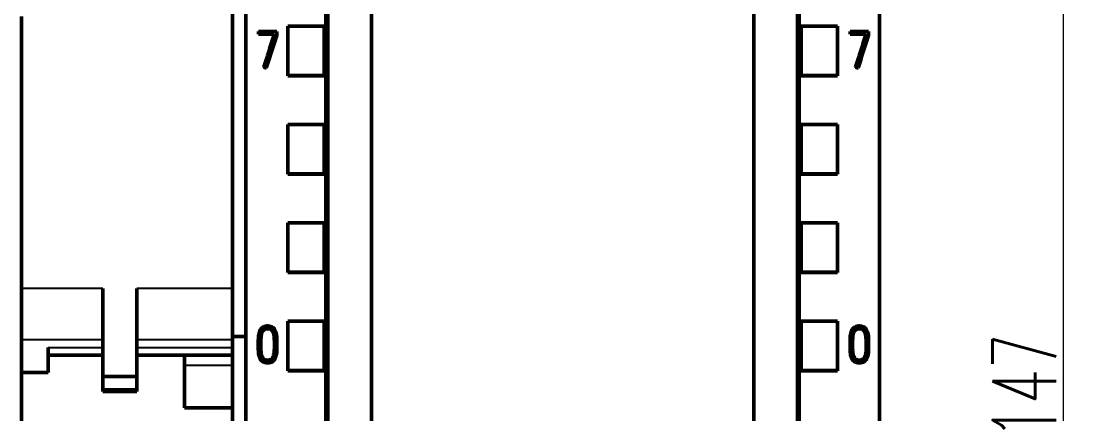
# Model space of a CAD drawing. Header units: millimetres. Extents: x 0 to 594, y 0 to 420.
# Drawn here: x 239.9 to 298.6, y 296.8 to 318.4 of the extents above; entities that cross this region are included whole.
import ezdxf

# ---------------------------------------------------------------- set-up
doc = ezdxf.new("R2010")
doc.units = ezdxf.units.MM
doc.layers.add('1', color=7, linetype='Continuous')
doc.layers.add('106', color=7, linetype='Continuous')
doc.styles.add('latin_extended', font='simplex.shx')
doc.dimstyles.get("Standard").update_dxf_attribs({"dimtxt": 0.18, "dimasz": 0.18, "dimexe": 0.18, "dimexo": 0.0625, "dimgap": 0.09, "dimtad": 0, "dimtih": 1, "dimtoh": 1, "dimdec": 4, "dimzin": 0, "dimdsep": 46, "dimtxsty": 'Standard', "dimcen": 0.09, "dimadec": 0, "dimazin": 0, "dimtfac": 1, "dimtdec": 4, "dimtofl": 0, "dimtmove": 0, "dimatfit": 3, "dimfxl": 1, "dimtolj": 1, "dimtzin": 0, "dimarcsym": 0})

# ---------------------------------------------------------------- blocks, each defined once
blk = doc.blocks.new('_U1')
at = {"layer": '106', "color": 7, "lineweight": 13}
for p, q in [((282.04094, 371.833752), (298.64088, 371.833752)), ((297.14088, 371.833752), (297.14088, 224.833752)), ((285.441676, 224.833752), (298.64088, 224.833752))]:
    blk.add_line(p, q, dxfattribs=at)
at = {"layer": '106', "color": 7, "lineweight": 25}
for points in [[(297.14088, 371.833752), (297.601664, 368.333753), (296.680096, 368.33375)], [(297.14088, 224.833752), (296.680096, 228.33375), (297.601664, 228.333753)]]:
    blk.add_solid(points, dxfattribs=at)
at = {"layer": '106', "color": 7, "linetype": 'Continuous', "lineweight": 18, "insert": (296.755327, 295.40941), "char_height": 3.5, "attachment_point": 7, "rotation": 90, "line_spacing_factor": 0.963855, "style": 'latin_extended'}
blk.add_mtext('\\W0.6447;147', dxfattribs=at)

msp = doc.modelspace()

# ---------------------------------------------------------------- linework, layer by layer
at = {"layer": '1', "color": 7, "linetype": 'Continuous', "lineweight": 50}
for p, q in [((252.241, 359.514), (252.241, 246.096)), ((287.041, 359.514), (287.041, 246.096)), ((256.641, 357.234), (256.641, 248.419)), ((282.641, 248.419), (282.641, 357.234)), ((251.516, 319.134), (251.516, 301.067)), ((239.916, 318.642), (239.916, 303.699)), ((252.939, 317.68), (252.939, 317.821)), ((252.939, 317.821), (253.938, 317.821)), ((253.938, 317.821), (253.938, 317.619)), ((254.541, 315.406), (254.541, 318.108)), ((256.541, 318.108), (254.541, 318.108)), ((256.541, 315.406), (256.541, 318.108)), ((282.741, 315.406), (282.741, 318.108)), ((282.741, 318.108), (284.741, 318.108)), ((284.741, 315.406), (284.741, 318.108)), ((285.439, 317.68), (285.439, 317.821)), ((285.439, 317.821), (286.438, 317.821)), ((286.438, 317.821), (286.438, 317.619)), ((252.939, 317.68), (252.939, 317.674)), ((253.799, 317.68), (252.939, 317.68)), ((253.799, 317.642), (253.799, 317.68)), ((253.938, 317.619), (253.938, 317.613)), ((285.439, 317.68), (285.439, 317.674)), ((286.299, 317.68), (285.439, 317.68)), ((286.299, 317.642), (286.299, 317.68)), ((286.438, 317.619), (286.438, 317.613)), ((253.236, 315.86), (253.236, 315.854)), ((253.369, 315.816), (253.369, 315.81)), ((254.541, 315.383), (254.541, 315.406)), ((256.541, 315.406), (254.541, 315.406)), ((256.541, 315.383), (254.541, 315.383)), ((256.541, 315.383), (256.541, 315.406)), ((282.741, 315.383), (282.741, 315.406)), ((282.741, 315.406), (284.741, 315.406)), ((282.741, 315.383), (284.741, 315.383)), ((284.741, 315.383), (284.741, 315.406)), ((285.736, 315.86), (285.736, 315.854)), ((285.869, 315.816), (285.869, 315.81)), ((254.541, 310.004), (254.541, 312.706)), ((256.541, 312.706), (254.541, 312.706)), ((256.541, 310.004), (256.541, 312.706)), ((282.741, 310.004), (282.741, 312.706)), ((282.741, 312.706), (284.741, 312.706)), ((284.741, 310.004), (284.741, 312.706)), ((254.541, 309.983), (254.541, 310.004)), ((256.541, 310.004), (254.541, 310.004)), ((256.541, 309.983), (254.541, 309.983)), ((256.541, 309.983), (256.541, 310.004)), ((282.741, 310.004), (284.741, 310.004)), ((282.741, 309.983), (282.741, 310.004)), ((282.741, 309.983), (284.741, 309.983)), ((284.741, 309.983), (284.741, 310.004)), ((254.541, 304.603), (254.541, 307.304)), ((256.541, 307.304), (254.541, 307.304)), ((256.541, 304.603), (256.541, 307.304)), ((282.741, 304.603), (282.741, 307.304)), ((282.741, 307.304), (284.741, 307.304)), ((284.741, 304.603), (284.741, 307.304)), ((254.541, 304.583), (254.541, 304.603)), ((256.541, 304.603), (254.541, 304.603)), ((256.541, 304.583), (254.541, 304.583)), ((256.541, 304.583), (256.541, 304.603)), ((282.741, 304.583), (282.741, 304.603)), ((282.741, 304.603), (284.741, 304.603)), ((282.741, 304.583), (284.741, 304.583)), ((284.741, 304.583), (284.741, 304.603)), ((244.381, 303.699), (244.381, 298.862)), ((246.251, 303.699), (246.251, 298.862)), ((254.541, 299.201), (254.541, 301.903)), ((256.541, 301.903), (254.541, 301.903)), ((256.541, 299.201), (256.541, 301.903)), ((282.741, 299.201), (282.741, 301.903)), ((282.741, 301.903), (284.741, 301.903)), ((284.741, 299.201), (284.741, 301.903)), ((239.916, 300.879), (239.916, 299.086)), ((251.516, 301.067), (251.516, 295.278)), ((252.241, 301.067), (251.516, 301.067)), ((241.388, 299.086), (241.388, 300.456)), ((252.926, 300.642), (252.926, 300.635)), ((253.95, 300.593), (253.95, 300.6)), ((285.426, 300.642), (285.426, 300.635)), ((286.45, 300.593), (286.45, 300.6)), ((241.388, 300.034), (244.381, 300.034)), ((241.388, 300.034), (244.381, 300.034)), ((246.251, 300.034), (248.867, 300.034)), ((246.251, 300.034), (251.516, 300.034)), ((248.867, 299.495), (248.867, 300.034)), ((248.867, 300.034), (251.516, 300.034)), ((239.916, 299.086), (239.916, 261.734)), ((241.388, 299.086), (239.916, 299.086)), ((248.867, 297.148), (248.867, 299.495)), ((254.541, 299.183), (254.541, 299.201)), ((256.541, 299.201), (254.541, 299.201)), ((256.541, 299.183), (254.541, 299.183)), ((256.541, 299.183), (256.541, 299.201)), ((282.741, 299.183), (282.741, 299.201)), ((282.741, 299.201), (284.741, 299.201)), ((282.741, 299.183), (284.741, 299.183)), ((284.741, 299.183), (284.741, 299.201)), ((244.381, 298.862), (244.381, 298.186)), ((244.381, 298.862), (246.251, 298.862)), ((246.251, 298.862), (246.251, 298.186)), ((244.381, 298.034), (246.251, 298.034)), ((248.867, 297.148), (251.516, 297.148))]:
    msp.add_line(p, q, dxfattribs=at)
at = {"layer": '1', "color": 7, "linetype": 'Continuous', "lineweight": 25}
for p, q in [((244.381, 303.699), (239.916, 303.699)), ((251.516, 303.699), (246.251, 303.699)), ((244.381, 300.879), (239.916, 300.879)), ((251.516, 300.879), (246.251, 300.879)), ((241.388, 300.456), (244.381, 300.456)), ((246.251, 300.456), (251.516, 300.456)), ((248.867, 299.495), (251.516, 299.495)), ((244.381, 298.186), (246.251, 298.186))]:
    msp.add_line(p, q, dxfattribs=at)
at = {"layer": '1', "color": 7, "linetype": 'Continuous', "lineweight": 50}
for centre, major_axis, ratio, start_param, end_param in [((249.007, 240.888), (311.804, 993.193), 0.017605, 1.49899, 1.500811), ((248.982, 240.443), (312.699, 996.069), 0.017657, 1.498788, 1.500604), ((281.518, 241.072), (311.427, 991.982), 0.017584, 1.499074, 1.500898), ((281.41, 239.263), (315.104, 1003.798), 0.017791, 1.498249, 1.500051)]:
    msp.add_ellipse(centre, major_axis=major_axis, ratio=ratio, start_param=start_param, end_param=end_param, dxfattribs=at)
for points, knots in [([(256.741, 357.42), (256.741, 354.376), (256.741, 344.806), (256.741, 330.636), (256.741, 316.069), (256.741, 301.859), (256.741, 287.565), (256.741, 272.079), (256.741, 259.439), (256.741, 251.474), (256.741, 248.133)], [0, 0, 0, 0, 0.083934, 0.263736, 0.389889, 0.484142, 0.653794, 0.78188, 0.908517, 1, 1, 1, 1]), ([(282.541, 248.133), (282.541, 251.474), (282.541, 259.439), (282.541, 272.079), (282.541, 287.565), (282.541, 301.859), (282.541, 316.069), (282.541, 330.636), (282.541, 344.806), (282.541, 354.376), (282.541, 357.42)], [0, 0, 0, 0, 0.091483, 0.21812, 0.346206, 0.515858, 0.610111, 0.736264, 0.916066, 1, 1, 1, 1]), ([(259.141, 354.354), (259.141, 352.331), (259.141, 343.782), (259.141, 330.636), (259.141, 316.069), (259.141, 301.859), (259.141, 287.565), (259.141, 272.079), (259.141, 259.32), (259.141, 250.439), (259.141, 246.181), (259.141, 245.383)], [0, 0, 0, 0, 0.055935, 0.236292, 0.362833, 0.457376, 0.627551, 0.756032, 0.883059, 0.978086, 1, 1, 1, 1]), ([(280.141, 354.354), (280.141, 352.331), (280.141, 343.782), (280.141, 330.636), (280.141, 316.069), (280.141, 301.859), (280.141, 287.565), (280.141, 272.079), (280.141, 259.32), (280.141, 250.439), (280.141, 246.181), (280.141, 245.383)], [0, 0, 0, 0, 0.055935, 0.236292, 0.362833, 0.457376, 0.627551, 0.756032, 0.883059, 0.978086, 1, 1, 1, 1]), ([(253.236, 315.86), (253.283, 316.009), (253.33, 316.157), (253.4, 316.38), (253.423, 316.454), (253.469, 316.603), (253.493, 316.677), (253.528, 316.789), (253.54, 316.826), (253.563, 316.9), (253.575, 316.937), (253.61, 317.048), (253.633, 317.123), (253.68, 317.271), (253.703, 317.345), (253.739, 317.457), (253.75, 317.494), (253.768, 317.549), (253.774, 317.568), (253.783, 317.596), (253.786, 317.605), (253.792, 317.623), (253.796, 317.633), (253.799, 317.642)], [0, 0, 0, 0, 0.25, 0.25, 0.375, 0.375, 0.5, 0.5, 0.5625, 0.5625, 0.625, 0.625, 0.75, 0.75, 0.875, 0.875, 0.9375, 0.9375, 0.96875, 0.96875, 0.984375, 0.984375, 1, 1, 1, 1]), ([(285.736, 315.86), (285.783, 316.009), (285.83, 316.157), (285.9, 316.38), (285.923, 316.454), (285.969, 316.603), (285.993, 316.677), (286.028, 316.789), (286.04, 316.826), (286.063, 316.9), (286.075, 316.937), (286.11, 317.048), (286.133, 317.123), (286.18, 317.271), (286.203, 317.345), (286.239, 317.457), (286.25, 317.494), (286.268, 317.549), (286.274, 317.568), (286.283, 317.596), (286.286, 317.605), (286.292, 317.623), (286.296, 317.633), (286.299, 317.642)], [0, 0, 0, 0, 0.25, 0.25, 0.375, 0.375, 0.5, 0.5, 0.5625, 0.5625, 0.625, 0.625, 0.75, 0.75, 0.875, 0.875, 0.9375, 0.9375, 0.96875, 0.96875, 0.984375, 0.984375, 1, 1, 1, 1]), ([(253.267, 301.613), (253.293, 301.623), (253.319, 301.629), (253.371, 301.639), (253.398, 301.642), (253.452, 301.642), (253.479, 301.641), (253.533, 301.633), (253.559, 301.628), (253.598, 301.616), (253.611, 301.612), (253.636, 301.603), (253.661, 301.592), (253.684, 301.579), (253.702, 301.569), (253.708, 301.565), (253.719, 301.558), (253.724, 301.554), (253.751, 301.533), (253.771, 301.515), (253.797, 301.485), (253.805, 301.474), (253.821, 301.452), (253.829, 301.441), (253.85, 301.406), (253.862, 301.383), (253.883, 301.334), (253.892, 301.308), (253.904, 301.27), (253.907, 301.257), (253.914, 301.231), (253.923, 301.192), (253.938, 301.1), (253.943, 301.021), (253.948, 300.915), (253.949, 300.862), (253.95, 300.756), (253.95, 300.703), (253.95, 300.597), (253.95, 300.491), (253.949, 300.385), (253.945, 300.279), (253.943, 300.226), (253.932, 300.121), (253.923, 300.069), (253.906, 300.004), (253.902, 299.991), (253.894, 299.965), (253.89, 299.952), (253.876, 299.914), (253.865, 299.889), (253.847, 299.853), (253.84, 299.841), (253.826, 299.818), (253.819, 299.807), (253.796, 299.774), (253.778, 299.754), (253.749, 299.726), (253.739, 299.717), (253.723, 299.704), (253.717, 299.7), (253.706, 299.693), (253.701, 299.689), (253.672, 299.671), (253.648, 299.659), (253.61, 299.645), (253.597, 299.641), (253.571, 299.633), (253.557, 299.63), (253.518, 299.622), (253.491, 299.619), (253.45, 299.618), (253.437, 299.618), (253.41, 299.619), (253.396, 299.62), (253.356, 299.624), (253.329, 299.629), (253.29, 299.639), (253.277, 299.643), (253.252, 299.653), (253.239, 299.658), (253.202, 299.675), (253.179, 299.688), (253.146, 299.712), (253.136, 299.721), (253.115, 299.739), (253.106, 299.749), (253.078, 299.778), (253.062, 299.8), (253.04, 299.834), (253.033, 299.846), (253.02, 299.87), (253.014, 299.882), (252.997, 299.919), (252.988, 299.944), (252.976, 299.982), (252.972, 299.995), (252.966, 300.022), (252.962, 300.035), (252.954, 300.075), (252.95, 300.101), (252.932, 300.234), (252.929, 300.341), (252.927, 300.501), (252.926, 300.555), (252.926, 300.662), (252.926, 300.716), (252.928, 300.823), (252.929, 300.876), (252.934, 300.983), (252.937, 301.036), (252.948, 301.142), (252.955, 301.195), (252.973, 301.273), (252.98, 301.299), (252.994, 301.338), (252.999, 301.351), (253.01, 301.376), (253.016, 301.389), (253.036, 301.425), (253.051, 301.447), (253.077, 301.479), (253.087, 301.49), (253.106, 301.51), (253.116, 301.519), (253.147, 301.546), (253.169, 301.563), (253.204, 301.584), (253.217, 301.591), (253.235, 301.6), (253.245, 301.604), (253.256, 301.609), (253.261, 301.611), (253.264, 301.612), (253.266, 301.612), (253.267, 301.613)], [0, 0, 0, 0, 0.015625, 0.015625, 0.03125, 0.03125, 0.046875, 0.046875, 0.0625, 0.0625, 0.070313, 0.070313, 0.078125, 0.085938, 0.085938, 0.089844, 0.089844, 0.09375, 0.09375, 0.109375, 0.109375, 0.117188, 0.117188, 0.125, 0.125, 0.140625, 0.140625, 0.15625, 0.15625, 0.164063, 0.164063, 0.171875, 0.1875, 0.21875, 0.21875, 0.25, 0.25, 0.28125, 0.28125, 0.3125, 0.34375, 0.34375, 0.375, 0.375, 0.40625, 0.40625, 0.414063, 0.414063, 0.421875, 0.421875, 0.4375, 0.4375, 0.445313, 0.445313, 0.453125, 0.453125, 0.46875, 0.46875, 0.476563, 0.476563, 0.480469, 0.480469, 0.484375, 0.484375, 0.5, 0.5, 0.507813, 0.507813, 0.515625, 0.515625, 0.53125, 0.53125, 0.539063, 0.539063, 0.546875, 0.546875, 0.5625, 0.5625, 0.570313, 0.570313, 0.578125, 0.578125, 0.59375, 0.59375, 0.601563, 0.601563, 0.609375, 0.609375, 0.625, 0.625, 0.632813, 0.632813, 0.640625, 0.640625, 0.65625, 0.65625, 0.664063, 0.664063, 0.671875, 0.671875, 0.6875, 0.6875, 0.75, 0.75, 0.78125, 0.78125, 0.8125, 0.8125, 0.84375, 0.84375, 0.875, 0.875, 0.90625, 0.90625, 0.921875, 0.921875, 0.929688, 0.929688, 0.9375, 0.9375, 0.953125, 0.953125, 0.960938, 0.960938, 0.96875, 0.96875, 0.984375, 0.984375, 0.992188, 0.992188, 0.996094, 0.998047, 0.999023, 0.999023, 1, 1, 1, 1]), ([(253.61, 301.46), (253.63, 301.449), (253.648, 301.436), (253.68, 301.404), (253.694, 301.387), (253.719, 301.35), (253.73, 301.33), (253.749, 301.29), (253.758, 301.269), (253.779, 301.205), (253.788, 301.162), (253.796, 301.095), (253.798, 301.073), (253.802, 301.029), (253.803, 301.006), (253.808, 300.895), (253.811, 300.805), (253.812, 300.626), (253.811, 300.537), (253.81, 300.403), (253.809, 300.336), (253.805, 300.269), (253.802, 300.224), (253.799, 300.202), (253.791, 300.136), (253.783, 300.092), (253.766, 300.027), (253.76, 300.006), (253.749, 299.974), (253.744, 299.964), (253.736, 299.943), (253.726, 299.923), (253.715, 299.903), (253.703, 299.884), (253.696, 299.875), (253.675, 299.849), (253.659, 299.833), (253.632, 299.813), (253.623, 299.807), (253.603, 299.796), (253.593, 299.791), (253.572, 299.782), (253.562, 299.778), (253.54, 299.772), (253.529, 299.769), (253.496, 299.762), (253.474, 299.76), (253.441, 299.759), (253.429, 299.759), (253.407, 299.76), (253.396, 299.761), (253.362, 299.766), (253.341, 299.77), (253.309, 299.781), (253.298, 299.785), (253.277, 299.794), (253.257, 299.804), (253.239, 299.817), (253.226, 299.827), (253.221, 299.831), (253.213, 299.838), (253.209, 299.842), (253.197, 299.854), (253.19, 299.863), (253.177, 299.881), (253.17, 299.89), (253.153, 299.92), (253.144, 299.94), (253.127, 299.981), (253.12, 300.002), (253.111, 300.035), (253.108, 300.046), (253.103, 300.067), (253.095, 300.1), (253.09, 300.133), (253.081, 300.198), (253.077, 300.242), (253.069, 300.374), (253.068, 300.462), (253.068, 300.594), (253.068, 300.638), (253.068, 300.727), (253.069, 300.859), (253.074, 300.991), (253.084, 301.101), (253.087, 301.123), (253.094, 301.167), (253.098, 301.188), (253.105, 301.221), (253.108, 301.231), (253.115, 301.252), (253.118, 301.263), (253.13, 301.294), (253.139, 301.314), (253.155, 301.342), (253.161, 301.351), (253.173, 301.37), (253.18, 301.379), (253.201, 301.404), (253.217, 301.42), (253.242, 301.441), (253.251, 301.448), (253.27, 301.46), (253.279, 301.465), (253.309, 301.48), (253.33, 301.486), (253.373, 301.495), (253.395, 301.498), (253.439, 301.499), (253.461, 301.498), (253.505, 301.493), (253.527, 301.49), (253.559, 301.481), (253.57, 301.478), (253.585, 301.472), (253.59, 301.47), (253.598, 301.467), (253.6, 301.465), (253.605, 301.463), (253.608, 301.462), (253.61, 301.46)], [0, 0, 0, 0, 0.015625, 0.015625, 0.03125, 0.03125, 0.046875, 0.046875, 0.0625, 0.0625, 0.09375, 0.09375, 0.109375, 0.109375, 0.125, 0.125, 0.1875, 0.1875, 0.25, 0.25, 0.28125, 0.296875, 0.296875, 0.3125, 0.3125, 0.34375, 0.34375, 0.359375, 0.359375, 0.367188, 0.367188, 0.375, 0.382813, 0.382813, 0.390625, 0.390625, 0.40625, 0.40625, 0.414063, 0.414063, 0.421875, 0.421875, 0.429688, 0.429688, 0.4375, 0.4375, 0.453125, 0.453125, 0.460938, 0.460938, 0.46875, 0.46875, 0.484375, 0.484375, 0.492188, 0.492188, 0.5, 0.507813, 0.507813, 0.511719, 0.511719, 0.515625, 0.515625, 0.523438, 0.523438, 0.53125, 0.53125, 0.546875, 0.546875, 0.5625, 0.5625, 0.570313, 0.570313, 0.578125, 0.59375, 0.59375, 0.625, 0.625, 0.6875, 0.6875, 0.71875, 0.71875, 0.75, 0.8125, 0.8125, 0.828125, 0.828125, 0.84375, 0.84375, 0.851563, 0.851563, 0.859375, 0.859375, 0.875, 0.875, 0.882813, 0.882813, 0.890625, 0.890625, 0.90625, 0.90625, 0.914063, 0.914063, 0.921875, 0.921875, 0.9375, 0.9375, 0.953125, 0.953125, 0.96875, 0.96875, 0.984375, 0.984375, 0.992187, 0.992187, 0.996094, 0.996094, 0.998047, 0.998047, 1, 1, 1, 1]), ([(253.61, 301.454), (253.59, 301.465), (253.569, 301.473), (253.537, 301.481), (253.526, 301.483), (253.504, 301.487), (253.493, 301.488), (253.46, 301.492), (253.437, 301.493), (253.393, 301.491), (253.371, 301.489), (253.338, 301.482), (253.327, 301.479), (253.306, 301.471), (253.295, 301.467), (253.275, 301.457), (253.266, 301.451), (253.247, 301.439), (253.238, 301.432), (253.221, 301.417), (253.213, 301.409), (253.197, 301.393), (253.19, 301.384), (253.169, 301.358), (253.157, 301.339), (253.141, 301.31), (253.136, 301.3), (253.127, 301.279), (253.123, 301.269), (253.111, 301.237), (253.105, 301.215), (253.091, 301.15), (253.085, 301.106), (253.077, 301.018), (253.074, 300.973), (253.071, 300.884), (253.07, 300.839), (253.069, 300.75), (253.068, 300.706), (253.068, 300.623), (253.068, 300.584), (253.068, 300.546)], [0, 0, 0, 0, 0.050692, 0.050692, 0.076038, 0.076038, 0.101384, 0.101384, 0.152076, 0.152076, 0.202768, 0.202768, 0.228114, 0.228114, 0.25346, 0.25346, 0.278806, 0.278806, 0.304152, 0.304152, 0.329498, 0.329498, 0.354844, 0.354844, 0.405536, 0.405536, 0.430882, 0.430882, 0.456228, 0.456228, 0.506919, 0.506919, 0.608303, 0.608303, 0.709687, 0.709687, 0.811071, 0.811071, 0.912455, 0.912455, 1, 1, 1, 1]), ([(253.812, 300.642), (253.812, 300.668), (253.812, 300.694), (253.81, 300.808), (253.808, 300.896), (253.801, 301.028), (253.799, 301.072), (253.787, 301.159), (253.778, 301.202), (253.761, 301.254), (253.757, 301.264), (253.748, 301.285), (253.744, 301.295), (253.729, 301.325), (253.718, 301.345), (253.7, 301.372), (253.693, 301.381), (253.679, 301.398), (253.664, 301.415), (253.647, 301.429), (253.634, 301.439), (253.629, 301.442), (253.62, 301.448), (253.615, 301.451), (253.61, 301.454)], [0, 0, 0, 0, 0.088977, 0.088977, 0.392651, 0.392651, 0.544488, 0.544488, 0.696326, 0.696326, 0.734285, 0.734285, 0.772244, 0.772244, 0.848163, 0.848163, 0.886122, 0.886122, 0.924081, 0.962041, 0.962041, 0.98102, 0.98102, 1, 1, 1, 1]), ([(285.767, 301.613), (285.793, 301.623), (285.819, 301.629), (285.871, 301.639), (285.898, 301.642), (285.952, 301.642), (285.979, 301.641), (286.033, 301.633), (286.059, 301.628), (286.098, 301.616), (286.111, 301.612), (286.136, 301.603), (286.161, 301.592), (286.184, 301.579), (286.202, 301.569), (286.208, 301.565), (286.219, 301.558), (286.224, 301.554), (286.251, 301.533), (286.271, 301.515), (286.297, 301.485), (286.305, 301.474), (286.321, 301.452), (286.329, 301.441), (286.35, 301.406), (286.362, 301.383), (286.383, 301.334), (286.392, 301.308), (286.404, 301.27), (286.407, 301.257), (286.414, 301.231), (286.423, 301.192), (286.438, 301.1), (286.443, 301.021), (286.448, 300.915), (286.449, 300.862), (286.45, 300.756), (286.45, 300.703), (286.45, 300.597), (286.45, 300.491), (286.449, 300.385), (286.445, 300.279), (286.443, 300.226), (286.432, 300.121), (286.423, 300.069), (286.406, 300.004), (286.402, 299.991), (286.394, 299.965), (286.39, 299.952), (286.376, 299.914), (286.365, 299.889), (286.347, 299.853), (286.34, 299.841), (286.326, 299.818), (286.319, 299.807), (286.296, 299.774), (286.278, 299.754), (286.249, 299.726), (286.239, 299.717), (286.223, 299.704), (286.217, 299.7), (286.206, 299.693), (286.201, 299.689), (286.172, 299.671), (286.148, 299.659), (286.11, 299.645), (286.097, 299.641), (286.071, 299.633), (286.057, 299.63), (286.018, 299.622), (285.991, 299.619), (285.95, 299.618), (285.937, 299.618), (285.91, 299.619), (285.896, 299.62), (285.856, 299.624), (285.829, 299.629), (285.79, 299.639), (285.777, 299.643), (285.752, 299.653), (285.739, 299.658), (285.702, 299.675), (285.679, 299.688), (285.646, 299.712), (285.636, 299.721), (285.615, 299.739), (285.606, 299.749), (285.578, 299.778), (285.562, 299.8), (285.54, 299.834), (285.533, 299.846), (285.52, 299.87), (285.514, 299.882), (285.497, 299.919), (285.488, 299.944), (285.476, 299.982), (285.472, 299.995), (285.466, 300.022), (285.462, 300.035), (285.454, 300.075), (285.45, 300.101), (285.432, 300.234), (285.429, 300.341), (285.427, 300.501), (285.426, 300.555), (285.426, 300.662), (285.426, 300.716), (285.428, 300.823), (285.429, 300.876), (285.434, 300.983), (285.437, 301.036), (285.448, 301.142), (285.455, 301.195), (285.473, 301.273), (285.48, 301.299), (285.494, 301.338), (285.499, 301.351), (285.51, 301.376), (285.516, 301.389), (285.536, 301.425), (285.551, 301.447), (285.577, 301.479), (285.587, 301.49), (285.606, 301.51), (285.616, 301.519), (285.647, 301.546), (285.669, 301.563), (285.704, 301.584), (285.717, 301.591), (285.735, 301.6), (285.745, 301.604), (285.756, 301.609), (285.761, 301.611), (285.764, 301.612), (285.766, 301.612), (285.767, 301.613)], [0, 0, 0, 0, 0.015625, 0.015625, 0.03125, 0.03125, 0.046875, 0.046875, 0.0625, 0.0625, 0.070312, 0.070312, 0.078125, 0.085937, 0.085937, 0.089844, 0.089844, 0.09375, 0.09375, 0.109375, 0.109375, 0.117187, 0.117187, 0.125, 0.125, 0.140625, 0.140625, 0.15625, 0.15625, 0.164062, 0.164062, 0.171875, 0.1875, 0.21875, 0.21875, 0.25, 0.25, 0.28125, 0.28125, 0.3125, 0.34375, 0.34375, 0.375, 0.375, 0.40625, 0.40625, 0.414062, 0.414062, 0.421875, 0.421875, 0.4375, 0.4375, 0.445312, 0.445312, 0.453125, 0.453125, 0.46875, 0.46875, 0.476562, 0.476562, 0.480469, 0.480469, 0.484375, 0.484375, 0.5, 0.5, 0.507812, 0.507812, 0.515625, 0.515625, 0.53125, 0.53125, 0.539062, 0.539062, 0.546875, 0.546875, 0.5625, 0.5625, 0.570312, 0.570312, 0.578125, 0.578125, 0.59375, 0.59375, 0.601562, 0.601562, 0.609375, 0.609375, 0.625, 0.625, 0.632812, 0.632812, 0.640625, 0.640625, 0.65625, 0.65625, 0.664062, 0.664062, 0.671875, 0.671875, 0.6875, 0.6875, 0.75, 0.75, 0.78125, 0.78125, 0.8125, 0.8125, 0.84375, 0.84375, 0.875, 0.875, 0.90625, 0.90625, 0.921875, 0.921875, 0.929687, 0.929687, 0.9375, 0.9375, 0.953125, 0.953125, 0.960937, 0.960937, 0.96875, 0.96875, 0.984375, 0.984375, 0.992187, 0.992187, 0.996094, 0.998047, 0.999023, 0.999023, 1, 1, 1, 1]), ([(286.11, 301.46), (286.13, 301.449), (286.148, 301.436), (286.18, 301.404), (286.194, 301.387), (286.219, 301.35), (286.23, 301.33), (286.249, 301.29), (286.258, 301.269), (286.279, 301.205), (286.288, 301.162), (286.296, 301.095), (286.298, 301.073), (286.302, 301.029), (286.303, 301.006), (286.308, 300.895), (286.311, 300.805), (286.312, 300.626), (286.311, 300.537), (286.31, 300.403), (286.309, 300.336), (286.305, 300.269), (286.302, 300.224), (286.299, 300.202), (286.291, 300.136), (286.283, 300.092), (286.266, 300.027), (286.26, 300.006), (286.249, 299.974), (286.244, 299.964), (286.236, 299.943), (286.226, 299.923), (286.215, 299.903), (286.203, 299.884), (286.196, 299.875), (286.175, 299.849), (286.159, 299.833), (286.132, 299.813), (286.123, 299.807), (286.103, 299.796), (286.093, 299.791), (286.072, 299.782), (286.062, 299.778), (286.04, 299.772), (286.029, 299.769), (285.996, 299.762), (285.974, 299.76), (285.941, 299.759), (285.929, 299.759), (285.907, 299.76), (285.896, 299.761), (285.862, 299.766), (285.841, 299.77), (285.809, 299.781), (285.798, 299.785), (285.777, 299.794), (285.757, 299.804), (285.739, 299.817), (285.726, 299.827), (285.721, 299.831), (285.713, 299.838), (285.709, 299.842), (285.697, 299.854), (285.69, 299.863), (285.677, 299.881), (285.67, 299.89), (285.653, 299.92), (285.644, 299.94), (285.627, 299.981), (285.62, 300.002), (285.611, 300.035), (285.608, 300.046), (285.603, 300.067), (285.595, 300.1), (285.59, 300.133), (285.581, 300.198), (285.577, 300.242), (285.569, 300.374), (285.568, 300.462), (285.568, 300.594), (285.568, 300.638), (285.568, 300.727), (285.569, 300.859), (285.574, 300.991), (285.584, 301.101), (285.587, 301.123), (285.594, 301.167), (285.598, 301.188), (285.605, 301.221), (285.608, 301.231), (285.615, 301.252), (285.618, 301.263), (285.63, 301.294), (285.639, 301.314), (285.655, 301.342), (285.661, 301.351), (285.673, 301.37), (285.68, 301.379), (285.701, 301.404), (285.717, 301.42), (285.742, 301.441), (285.751, 301.448), (285.77, 301.46), (285.779, 301.465), (285.809, 301.48), (285.83, 301.486), (285.873, 301.495), (285.895, 301.498), (285.939, 301.499), (285.961, 301.498), (286.005, 301.493), (286.027, 301.49), (286.059, 301.481), (286.07, 301.478), (286.085, 301.472), (286.09, 301.47), (286.098, 301.467), (286.1, 301.465), (286.105, 301.463), (286.108, 301.462), (286.11, 301.46)], [0, 0, 0, 0, 0.015625, 0.015625, 0.03125, 0.03125, 0.046875, 0.046875, 0.0625, 0.0625, 0.09375, 0.09375, 0.109375, 0.109375, 0.125, 0.125, 0.1875, 0.1875, 0.25, 0.25, 0.28125, 0.296875, 0.296875, 0.3125, 0.3125, 0.34375, 0.34375, 0.359375, 0.359375, 0.367187, 0.367187, 0.375, 0.382812, 0.382812, 0.390625, 0.390625, 0.40625, 0.40625, 0.414062, 0.414062, 0.421875, 0.421875, 0.429687, 0.429687, 0.4375, 0.4375, 0.453125, 0.453125, 0.460937, 0.460937, 0.46875, 0.46875, 0.484375, 0.484375, 0.492187, 0.492187, 0.5, 0.507812, 0.507812, 0.511719, 0.511719, 0.515625, 0.515625, 0.523437, 0.523437, 0.53125, 0.53125, 0.546875, 0.546875, 0.5625, 0.5625, 0.570312, 0.570312, 0.578125, 0.59375, 0.59375, 0.625, 0.625, 0.6875, 0.6875, 0.71875, 0.71875, 0.75, 0.8125, 0.8125, 0.828125, 0.828125, 0.84375, 0.84375, 0.851562, 0.851562, 0.859375, 0.859375, 0.875, 0.875, 0.882812, 0.882812, 0.890625, 0.890625, 0.90625, 0.90625, 0.914062, 0.914062, 0.921875, 0.921875, 0.9375, 0.9375, 0.953125, 0.953125, 0.96875, 0.96875, 0.984375, 0.984375, 0.992188, 0.992188, 0.996094, 0.996094, 0.998047, 0.998047, 1, 1, 1, 1]), ([(286.11, 301.454), (286.09, 301.465), (286.069, 301.473), (286.037, 301.481), (286.026, 301.483), (286.004, 301.487), (285.993, 301.488), (285.96, 301.492), (285.937, 301.493), (285.893, 301.491), (285.871, 301.489), (285.838, 301.482), (285.827, 301.479), (285.806, 301.471), (285.795, 301.467), (285.775, 301.457), (285.766, 301.451), (285.747, 301.439), (285.738, 301.432), (285.721, 301.417), (285.713, 301.409), (285.697, 301.393), (285.69, 301.384), (285.669, 301.358), (285.657, 301.339), (285.641, 301.31), (285.636, 301.3), (285.627, 301.279), (285.623, 301.269), (285.611, 301.237), (285.605, 301.215), (285.591, 301.15), (285.585, 301.106), (285.577, 301.018), (285.574, 300.973), (285.571, 300.884), (285.57, 300.839), (285.569, 300.75), (285.568, 300.706), (285.568, 300.623), (285.568, 300.584), (285.568, 300.546)], [0, 0, 0, 0, 0.050692, 0.050692, 0.076038, 0.076038, 0.101384, 0.101384, 0.152076, 0.152076, 0.202768, 0.202768, 0.228114, 0.228114, 0.25346, 0.25346, 0.278806, 0.278806, 0.304152, 0.304152, 0.329498, 0.329498, 0.354844, 0.354844, 0.405536, 0.405536, 0.430882, 0.430882, 0.456228, 0.456228, 0.506919, 0.506919, 0.608303, 0.608303, 0.709687, 0.709687, 0.811071, 0.811071, 0.912455, 0.912455, 1, 1, 1, 1]), ([(286.312, 300.642), (286.312, 300.668), (286.312, 300.694), (286.31, 300.808), (286.308, 300.896), (286.301, 301.028), (286.299, 301.072), (286.287, 301.159), (286.278, 301.202), (286.261, 301.254), (286.257, 301.264), (286.248, 301.285), (286.244, 301.295), (286.229, 301.325), (286.218, 301.345), (286.2, 301.372), (286.193, 301.381), (286.179, 301.398), (286.164, 301.415), (286.147, 301.429), (286.134, 301.439), (286.129, 301.442), (286.12, 301.448), (286.115, 301.451), (286.11, 301.454)], [0, 0, 0, 0, 0.088977, 0.088977, 0.392651, 0.392651, 0.544488, 0.544488, 0.696326, 0.696326, 0.734285, 0.734285, 0.772244, 0.772244, 0.848163, 0.848163, 0.886122, 0.886122, 0.924081, 0.962041, 0.962041, 0.98102, 0.98102, 1, 1, 1, 1]), ([(252.926, 300.635), (252.926, 300.572), (252.927, 300.508), (252.928, 300.39), (252.929, 300.337), (252.933, 300.256), (252.935, 300.229), (252.94, 300.176), (252.943, 300.149), (252.953, 300.069), (252.964, 300.016), (252.984, 299.951), (252.988, 299.939), (252.998, 299.913), (253.003, 299.901), (253.019, 299.864), (253.032, 299.841), (253.054, 299.807), (253.061, 299.796), (253.077, 299.774), (253.086, 299.764), (253.113, 299.734), (253.133, 299.716), (253.166, 299.692), (253.177, 299.684), (253.2, 299.67), (253.212, 299.664), (253.249, 299.647), (253.274, 299.638), (253.313, 299.627), (253.327, 299.624), (253.353, 299.619), (253.367, 299.617), (253.407, 299.612), (253.434, 299.611), (253.474, 299.613), (253.488, 299.614), (253.515, 299.616), (253.528, 299.618), (253.568, 299.626), (253.593, 299.633), (253.631, 299.647), (253.644, 299.652), (253.668, 299.664), (253.68, 299.67), (253.715, 299.691), (253.736, 299.707), (253.776, 299.745), (253.794, 299.765), (253.817, 299.798), (253.825, 299.81), (253.839, 299.833), (253.845, 299.845), (253.864, 299.881), (253.875, 299.905), (253.894, 299.955), (253.902, 299.981), (253.916, 300.033), (253.921, 300.06), (253.931, 300.113), (253.942, 300.192), (253.945, 300.272), (253.949, 300.379), (253.95, 300.468), (253.95, 300.558), (253.95, 300.594)], [0, 0, 0, 0, 0.074801, 0.074801, 0.137845, 0.137845, 0.169367, 0.169367, 0.200889, 0.200889, 0.263933, 0.263933, 0.279694, 0.279694, 0.295455, 0.295455, 0.326976, 0.326976, 0.342737, 0.342737, 0.358498, 0.358498, 0.39002, 0.39002, 0.405781, 0.405781, 0.421542, 0.421542, 0.453064, 0.453064, 0.468825, 0.468825, 0.484586, 0.484586, 0.516108, 0.516108, 0.531869, 0.531869, 0.54763, 0.54763, 0.579151, 0.579151, 0.594912, 0.594912, 0.610673, 0.610673, 0.642195, 0.642195, 0.673717, 0.673717, 0.689478, 0.689478, 0.705239, 0.705239, 0.736761, 0.736761, 0.768283, 0.768283, 0.799805, 0.799805, 0.831326, 0.89437, 0.89437, 0.957414, 1, 1, 1, 1]), ([(285.426, 300.635), (285.426, 300.572), (285.427, 300.508), (285.428, 300.39), (285.429, 300.337), (285.433, 300.256), (285.435, 300.229), (285.44, 300.176), (285.443, 300.149), (285.453, 300.069), (285.464, 300.016), (285.484, 299.951), (285.488, 299.939), (285.498, 299.913), (285.503, 299.901), (285.519, 299.864), (285.532, 299.841), (285.554, 299.807), (285.561, 299.796), (285.577, 299.774), (285.586, 299.764), (285.613, 299.734), (285.633, 299.716), (285.666, 299.692), (285.677, 299.684), (285.7, 299.67), (285.712, 299.664), (285.749, 299.647), (285.774, 299.638), (285.813, 299.627), (285.827, 299.624), (285.853, 299.619), (285.867, 299.617), (285.907, 299.612), (285.934, 299.611), (285.974, 299.613), (285.988, 299.614), (286.015, 299.616), (286.028, 299.618), (286.068, 299.626), (286.093, 299.633), (286.131, 299.647), (286.144, 299.652), (286.168, 299.664), (286.18, 299.67), (286.215, 299.691), (286.236, 299.707), (286.276, 299.745), (286.294, 299.765), (286.317, 299.798), (286.325, 299.81), (286.339, 299.833), (286.345, 299.845), (286.364, 299.881), (286.375, 299.905), (286.394, 299.955), (286.402, 299.981), (286.416, 300.033), (286.421, 300.06), (286.431, 300.113), (286.442, 300.192), (286.445, 300.272), (286.449, 300.379), (286.45, 300.468), (286.45, 300.558), (286.45, 300.594)], [0, 0, 0, 0, 0.074801, 0.074801, 0.137845, 0.137845, 0.169367, 0.169367, 0.200889, 0.200889, 0.263933, 0.263933, 0.279694, 0.279694, 0.295455, 0.295455, 0.326976, 0.326976, 0.342737, 0.342737, 0.358498, 0.358498, 0.39002, 0.39002, 0.405781, 0.405781, 0.421542, 0.421542, 0.453064, 0.453064, 0.468825, 0.468825, 0.484586, 0.484586, 0.516108, 0.516108, 0.531869, 0.531869, 0.54763, 0.54763, 0.579151, 0.579151, 0.594912, 0.594912, 0.610673, 0.610673, 0.642195, 0.642195, 0.673717, 0.673717, 0.689478, 0.689478, 0.705239, 0.705239, 0.736761, 0.736761, 0.768283, 0.768283, 0.799805, 0.799805, 0.831326, 0.89437, 0.89437, 0.957414, 1, 1, 1, 1])]:
    msp.add_open_spline(points, degree=3, knots=knots, dxfattribs=at)
for points, weights in [([(253.369, 315.816), (253.302, 315.838), (253.236, 315.86)], [0.50000090382, 0.49999909618, 0.50000090382]), ([(253.236, 315.854), (253.302, 315.832), (253.369, 315.81)], [0.500000438463, 0.499999561537, 0.500000438463]), ([(285.869, 315.816), (285.802, 315.838), (285.736, 315.86)], [0.500000129147, 0.499999870853, 0.500000129147]), ([(285.736, 315.854), (285.802, 315.832), (285.869, 315.81)], [0.499999551767, 0.500000448233, 0.499999551767])]:
    msp.add_rational_spline(points, weights, degree=2, dxfattribs=at)
for points in [[(239.916, 303.699), (239.916, 303.177), (239.916, 302.03), (239.916, 301.119), (239.916, 300.879)], [(244.381, 298.186), (244.381, 298.152), (244.381, 298.096), (244.381, 298.045), (244.381, 298.034), (244.381, 298.034)], [(246.251, 298.186), (246.251, 298.152), (246.251, 298.096), (246.251, 298.045), (246.251, 298.034), (246.251, 298.034)]]:
    msp.add_open_spline(points, degree=3, dxfattribs=at)

# ---------------------------------------------------------------- dimensions: what is measured, and where the dimension line sits
at = {"layer": '106', "color": 7, "linetype": 'Continuous', "lineweight": 18}
dim = msp.add_linear_dim(base=(297.141, 224.834), p1=(282.041, 371.834), p2=(269.812, 224.834), angle=90, dimstyle='Standard', override={"dimtxt": 3.5, "dimasz": 3.5, "dimexe": 1.5, "dimexo": 0, "dimgap": 1.75, "dimtad": 1, "dimtih": 0, "dimtoh": 0, "dimdec": 1, "dimlfac": 1, "dimzin": 8, "dimdsep": 44, "dimlunit": 2, "dimtxsty": 'latin_extended', "dimsah": 1, "dimse1": 0, "dimse2": 0, "dimsd1": 0, "dimsd2": 0, "dimclrd": 7, "dimclre": 7, "dimclrt": 7, "dimtol": 0, "dimtm": -0.2, "dimtfac": 0.714286, "dimtdec": 2, "dimtofl": 1, "dimtmove": 0, "dimtzin": 8, "dimlwd": 13, "dimlwe": 13}, dxfattribs=at)
dim.commit()
dim.dimension.update_dxf_attribs({"geometry": '_U1', "text_midpoint": (297.141, 298.334), "dimtype": 160})

doc.saveas('drawing.dxf')
